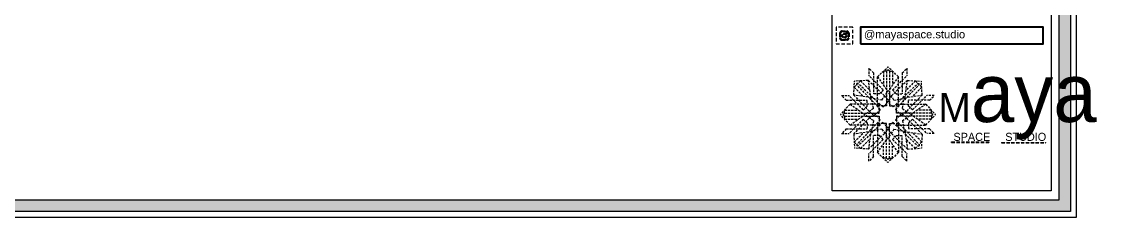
# Model space of a CAD drawing. Header units: millimetres. Extents: x 56222 to 3066687, y -650199 to -121287.
# Drawn here: x 131630.2 to 131804.2, y -184029.5 to -183998 of the extents above; entities that cross this region are included whole.
import ezdxf
from ezdxf import colors
from ezdxf.entities.mleader import LeaderData, LeaderLine
from ezdxf.math import Vec2, Vec3

# ---------------------------------------------------------------- set-up
doc = ezdxf.new("R2010")
doc.units = ezdxf.units.MM
doc.header["$MEASUREMENT"] = 0
doc.linetypes.add('CENTER', pattern=[2, 1.25, -0.25, 0.25, -0.25])
doc.linetypes.add('DASHEDX2', pattern=[1.5, 1, -0.5])
for name, color, linetype, lineweight in [('Dimension', 10, 'DASHEDX2', 20), ('GROUND FLOOR  ( HATCH )', 251, 'Continuous', 9), ('Text', 7, 'Continuous', 15)]:
    doc.layers.add(name, color=color, linetype=linetype, lineweight=lineweight)
doc.styles.get("Standard").update_dxf_attribs({"font": 'arial.ttf', "height": 6})
doc.styles.add('style4', font='ARIALN.TTF')

# ---------------------------------------------------------------- blocks, each defined once
blk = doc.blocks.new('FSFSF')
at = {"color": 42, "lineweight": 5, "true_color": 0xe0ac11}
for p, q in [((28600.03, 143.51), (28600.03, 140.16)), ((28602.15, 141.41), (28600.03, 143.51)), ((28602.15, 141.41), (28602.15, 131.95)), ((28603.86, 139.69), (28608.58, 144.08)), ((28607.9, 142.22), (28606.58, 142.22)), ((28606.58, 142.22), (28606.58, 135.84)), ((28607.9, 142.22), (28608.58, 142.85)), ((28607.9, 142.22), (28607.9, 126.58)), ((28613.31, 139.69), (28608.58, 144.08)), ((28609.27, 142.22), (28608.59, 142.85)), ((28609.27, 142.22), (28609.27, 126.58)), ((28609.27, 142.22), (28610.59, 142.22)), ((28610.59, 142.22), (28610.59, 135.84)), ((28615.02, 141.41), (28617.14, 143.51)), ((28615.02, 141.41), (28615.02, 131.95)), ((28617.14, 143.51), (28617.14, 140.16)), ((28593.19, 131.45), (28593.54, 137.71)), ((28599.8, 138.06), (28593.54, 137.71)), ((28595.12, 136.69), (28594.53, 136.69)), ((28594.56, 136.12), (28594.56, 136.71)), ((28596.24, 137.86), (28595.12, 136.69)), ((28606.27, 126.08), (28595.12, 136.69)), ((28596.24, 137.86), (28600.47, 133.65)), ((28601.03, 130), (28599.8, 138.06)), ((28599.8, 138.05), (28608.58, 129.56)), ((28606.47, 133.76), (28600.03, 140.16)), ((28603.86, 126.58), (28603.86, 139.69)), ((28603.86, 139.69), (28608.58, 133.02)), ((28613.31, 139.69), (28608.59, 133.02)), ((28617.37, 138.05), (28608.59, 129.56)), ((28610.7, 133.76), (28617.14, 140.16)), ((28610.9, 126.08), (28622.05, 136.69)), ((28613.31, 126.58), (28613.31, 139.69)), ((28616.14, 130), (28617.37, 138.06)), ((28620.93, 137.86), (28616.7, 133.65)), ((28617.37, 138.06), (28623.63, 137.71)), ((28620.93, 137.86), (28622.05, 136.69)), ((28622.05, 136.69), (28622.64, 136.69)), ((28622.62, 136.12), (28622.62, 136.71)), ((28624, 131.45), (28623.65, 137.71)), ((28593.19, 131.45), (28601.69, 122.67)), ((28601.25, 130.22), (28593.19, 131.45)), ((28593.39, 135), (28594.56, 136.12)), ((28593.39, 135), (28597.6, 130.78)), ((28605.17, 124.98), (28594.56, 136.12)), ((28604.75, 131.95), (28602.15, 131.95)), ((28606.47, 133.76), (28604.75, 131.95)), ((28605.86, 129.18), (28608.58, 133.02)), ((28611.31, 129.18), (28608.59, 133.02)), ((28610.7, 133.76), (28612.42, 131.95)), ((28612.02, 124.98), (28622.62, 136.12)), ((28612.42, 131.95), (28615.02, 131.95)), ((28623.99, 131.45), (28615.5, 122.67)), ((28615.94, 130.22), (28624, 131.45)), ((28623.8, 135), (28619.59, 130.78)), ((28623.8, 135), (28622.62, 136.12)), ((28591.56, 127.39), (28587.17, 122.66)), ((28587.73, 131.22), (28591.08, 131.22)), ((28589.84, 129.1), (28587.73, 131.22)), ((28589.84, 129.1), (28599.29, 129.1)), ((28597.49, 124.78), (28591.08, 131.22)), ((28604.66, 127.39), (28591.56, 127.39)), ((28591.56, 127.39), (28598.23, 122.67)), ((28597.49, 124.78), (28599.29, 126.5)), ((28599.29, 126.5), (28599.29, 129.1)), ((28605.86, 129.18), (28601.03, 130)), ((28602.07, 125.39), (28601.25, 130.22)), ((28603.68, 126.54), (28603.68, 127.39)), ((28604.66, 126.54), (28603.68, 126.54)), ((28604.71, 127.57), (28603.86, 127.57)), ((28607.9, 126.58), (28603.86, 126.58)), ((28604.66, 123.35), (28604.66, 127.39)), ((28604.7, 126.58), (28604.71, 127.57)), ((28606.27, 126.08), (28608.58, 128.27)), ((28607.9, 128.92), (28608.58, 129.56)), ((28607.9, 128.92), (28608.58, 128.27)), ((28609.27, 128.92), (28608.59, 129.56)), ((28609.27, 128.92), (28608.59, 128.27)), ((28610.9, 126.08), (28608.59, 128.27)), ((28609.27, 126.58), (28613.31, 126.58)), ((28611.31, 129.18), (28616.14, 130)), ((28612.46, 126.58), (28612.46, 127.57)), ((28612.46, 127.57), (28613.31, 127.57)), ((28612.52, 123.35), (28612.52, 127.39)), ((28612.52, 127.39), (28625.63, 127.39)), ((28612.52, 126.54), (28613.51, 126.54)), ((28613.51, 126.54), (28613.51, 127.39)), ((28615.12, 125.39), (28615.94, 130.22)), ((28627.34, 129.1), (28617.89, 129.1)), ((28617.89, 126.5), (28617.89, 129.1)), ((28619.7, 124.78), (28617.89, 126.5)), ((28625.63, 127.39), (28618.96, 122.67)), ((28619.7, 124.78), (28626.1, 131.22)), ((28625.63, 127.39), (28630.02, 122.66)), ((28629.45, 131.22), (28626.1, 131.22)), ((28627.34, 129.1), (28629.45, 131.22)), ((28591.56, 117.94), (28587.17, 122.66)), ((28589.03, 123.35), (28588.4, 122.67)), ((28589.03, 121.98), (28588.4, 122.65)), ((28589.03, 123.35), (28589.03, 124.67)), ((28589.03, 124.67), (28595.4, 124.67)), ((28589.03, 123.35), (28604.66, 123.35)), ((28589.03, 121.98), (28604.66, 121.98)), ((28589.03, 121.98), (28589.03, 120.66)), ((28591.56, 117.94), (28598.23, 122.65)), ((28593.19, 113.88), (28601.69, 122.65)), ((28602.07, 125.39), (28598.23, 122.67)), ((28602.07, 119.94), (28598.23, 122.65)), ((28602.33, 123.35), (28601.69, 122.67)), ((28602.33, 121.98), (28601.69, 122.65)), ((28602.33, 123.35), (28602.97, 122.67)), ((28602.33, 121.98), (28602.97, 122.65)), ((28605.17, 124.98), (28602.97, 122.67)), ((28605.17, 120.35), (28602.97, 122.65)), ((28604.66, 121.98), (28604.66, 117.94)), ((28612.02, 124.98), (28614.21, 122.67)), ((28612.02, 120.35), (28614.21, 122.65)), ((28628.16, 123.35), (28612.52, 123.35)), ((28612.52, 121.98), (28612.52, 117.94)), ((28628.16, 121.98), (28612.52, 121.98)), ((28614.85, 123.35), (28614.21, 122.67)), ((28614.85, 121.98), (28614.21, 122.65)), ((28614.85, 123.35), (28615.5, 122.67)), ((28614.85, 121.98), (28615.5, 122.65)), ((28615.12, 125.39), (28618.96, 122.67)), ((28615.12, 119.94), (28618.96, 122.65)), ((28623.99, 113.88), (28615.5, 122.65)), ((28625.63, 117.94), (28618.96, 122.65)), ((28628.16, 124.67), (28621.78, 124.67)), ((28625.63, 117.94), (28630.02, 122.66)), ((28628.16, 123.35), (28628.16, 124.67)), ((28628.16, 123.35), (28628.78, 122.67)), ((28628.16, 121.98), (28628.78, 122.65)), ((28628.16, 121.98), (28628.16, 120.66)), ((28589.03, 120.66), (28595.4, 120.66)), ((28597.49, 120.54), (28591.08, 114.11)), ((28604.66, 117.94), (28591.56, 117.94)), ((28605.17, 120.35), (28594.56, 109.2)), ((28606.27, 119.15), (28595.12, 108.54)), ((28597.49, 120.54), (28599.29, 118.83)), ((28599.29, 118.83), (28599.29, 116.23)), ((28602.07, 119.94), (28601.25, 115.1)), ((28604.66, 118.78), (28603.68, 118.78)), ((28603.68, 118.78), (28603.68, 117.94)), ((28607.9, 118.65), (28603.86, 118.65)), ((28603.86, 118.65), (28603.86, 105.54)), ((28604.71, 117.66), (28603.86, 117.66)), ((28604.7, 118.65), (28604.71, 117.66)), ((28606.27, 119.15), (28608.58, 116.96)), ((28607.9, 103.01), (28607.9, 118.65)), ((28607.9, 116.31), (28608.58, 116.96)), ((28610.9, 119.15), (28608.59, 116.96)), ((28609.27, 116.31), (28608.59, 116.96)), ((28609.27, 118.65), (28613.31, 118.65)), ((28609.27, 103.01), (28609.27, 118.65)), ((28610.9, 119.15), (28622.05, 108.54)), ((28612.02, 120.35), (28622.62, 109.2)), ((28612.46, 118.65), (28612.46, 117.66)), ((28612.46, 117.66), (28613.31, 117.66)), ((28612.52, 118.78), (28613.51, 118.78)), ((28612.52, 117.94), (28625.63, 117.94)), ((28613.31, 118.65), (28613.31, 105.54)), ((28613.51, 118.78), (28613.51, 117.94)), ((28615.12, 119.94), (28615.94, 115.1)), ((28619.7, 120.54), (28617.89, 118.83)), ((28617.89, 118.83), (28617.89, 116.23)), ((28619.7, 120.54), (28626.1, 114.11)), ((28628.16, 120.66), (28621.78, 120.66)), ((28589.84, 116.23), (28587.73, 114.11)), ((28587.73, 114.11), (28591.08, 114.11)), ((28589.84, 116.23), (28599.29, 116.23)), ((28601.25, 115.1), (28593.19, 113.87)), ((28593.19, 113.87), (28593.54, 107.62)), ((28593.39, 110.32), (28597.6, 114.55)), ((28599.8, 107.17), (28608.58, 115.67)), ((28601.03, 115.23), (28599.8, 107.17)), ((28605.86, 116.05), (28601.03, 115.23)), ((28602.15, 103.82), (28602.15, 113.27)), ((28604.75, 113.27), (28602.15, 113.27)), ((28603.86, 105.54), (28608.58, 112.21)), ((28606.47, 111.47), (28604.75, 113.27)), ((28605.86, 116.05), (28608.58, 112.21)), ((28607.9, 116.31), (28608.58, 115.67)), ((28609.27, 116.31), (28608.59, 115.67)), ((28611.31, 116.05), (28608.59, 112.21)), ((28617.37, 107.17), (28608.59, 115.67)), ((28613.31, 105.54), (28608.59, 112.21)), ((28610.7, 111.47), (28612.42, 113.27)), ((28611.31, 116.05), (28616.14, 115.23)), ((28612.42, 113.27), (28615.02, 113.27)), ((28615.02, 103.82), (28615.02, 113.27)), ((28615.94, 115.1), (28624, 113.87)), ((28616.14, 115.23), (28617.37, 107.17)), ((28627.34, 116.23), (28617.89, 116.23)), ((28623.8, 110.32), (28619.59, 114.55)), ((28624, 113.87), (28623.65, 107.62)), ((28629.45, 114.11), (28626.1, 114.11)), ((28627.34, 116.23), (28629.45, 114.11)), ((28593.39, 110.32), (28594.56, 109.2)), ((28599.8, 107.17), (28593.54, 107.52)), ((28595.12, 108.54), (28594.53, 108.54)), ((28594.56, 109.2), (28594.56, 108.61)), ((28596.24, 107.37), (28595.12, 108.54)), ((28596.24, 107.37), (28600.47, 111.58)), ((28606.47, 111.47), (28600.03, 105.07)), ((28606.58, 103.01), (28606.58, 109.38)), ((28610.59, 103.01), (28610.59, 109.38)), ((28610.7, 111.47), (28617.14, 105.07)), ((28620.93, 107.37), (28616.7, 111.58)), ((28617.37, 107.17), (28623.63, 107.52)), ((28620.93, 107.37), (28622.05, 108.54)), ((28622.05, 108.54), (28622.64, 108.54)), ((28623.8, 110.32), (28622.62, 109.2)), ((28622.62, 109.2), (28622.62, 108.61)), ((28600.03, 101.71), (28600.03, 105.07)), ((28602.15, 103.82), (28600.03, 101.71)), ((28603.86, 105.54), (28608.58, 101.15)), ((28607.9, 103.01), (28606.58, 103.01)), ((28607.9, 103.01), (28608.58, 102.38)), ((28613.31, 105.54), (28608.58, 101.15)), ((28609.27, 103.01), (28608.59, 102.38)), ((28609.27, 103.01), (28610.59, 103.01)), ((28615.02, 103.82), (28617.14, 101.71)), ((28617.14, 101.71), (28617.14, 105.07))]:
    blk.add_line(p, q, dxfattribs=at)
blk = doc.blocks.new('hgwg')
at = {"layer": 'Dimension', "true_color": 0xd39e00}
h = blk.add_hatch(color=42, dxfattribs=at)
h.dxf.hatch_style = 1
h.paths.add_polyline_path([(27505.71, 45.05), (27494.27, 45.05), (27494.27, 44.9), (27505.71, 44.9)])
h = blk.add_hatch(color=42, dxfattribs=at)
h.dxf.hatch_style = 1
h.paths.add_polyline_path([(27523.3, 44.9), (27509.68, 44.9), (27509.68, 44.75), (27523.3, 44.75)])
at = {"layer": 'Dimension', "color": 42, "true_color": 0xd39e00}
for p, q in [((27494.27, 45.05), (27505.71, 45.05)), ((27494.27, 44.9), (27494.27, 45.05)), ((27494.27, 44.9), (27505.71, 44.9)), ((27505.71, 45.05), (27505.71, 44.9)), ((27509.68, 44.9), (27523.3, 44.9)), ((27509.68, 44.9), (27509.68, 44.75)), ((27509.68, 44.75), (27523.3, 44.75)), ((27523.3, 44.75), (27523.3, 44.9))]:
    blk.add_line(p, q, dxfattribs=at)
at = {"layer": 'Dimension', "color": 42, "true_color": 0xd39e00, "attachment_point": 1}
for s, width, insert, char_height in [('{\\fCinzel|b0|i0|c0|p2;\\H1.5x;M\\fAmsterdam One|b0|i0|c0|p2;\\H2x;aya}', 85.3277, (27490.17, 69.17), 6), ('{\\fCinzel|b0|i0|c0|p0;SPACE     STUDIO}', 66.129, (27494.83, 47.86), 2.5)]:
    blk.add_mtext_dynamic_manual_height_columns(s, width=width, gutter_width=30, heights=[0], dxfattribs=dict(at, insert=insert, char_height=char_height))
blk = doc.blocks.new('ASGERG')
at = {"layer": 'Dimension', "true_color": 0x000000}
h = blk.add_hatch(color=18, dxfattribs=at)
h.dxf.hatch_style = 1
h.paths.add_polyline_path([(0.99, 1.7, 0.353872), (1.69, 1.03), (2.96, 1.03, 0.353872), (3.66, 1.7), (3.66, 2.99, 0.353872), (2.96, 3.67), (1.69, 3.67, 0.353872), (0.99, 2.99)])
h.paths.add_polyline_path([(1.27, 2.97, -0.353872), (1.72, 3.4), (2.94, 3.4, -0.353872), (3.38, 2.97), (3.38, 1.72, -0.353872), (2.94, 1.3), (1.72, 1.3, -0.353872), (1.27, 1.72)], flags=16)
h.paths.add_polyline_path([(3.02, 2.35, -1), (1.64, 2.35, -1)], flags=0)
h.paths.add_polyline_path([(2.74, 2.35, -1), (1.92, 2.35, -1)], flags=0)
h.paths.add_polyline_path([(2.86, 3.02, -1), (3.19, 3.02, -1)], flags=0)
h.paths.add_polyline_path([(1.64, 2.35, 1), (3.02, 2.35, 1)], flags=0)
h = blk.add_hatch(color=18, dxfattribs=at)
h.dxf.hatch_style = 1
h.paths.add_polyline_path([(1.64, 2.35, 1), (3.02, 2.35, 1)])
h.paths.add_polyline_path([(2.74, 2.35, -1), (1.92, 2.35, -1)], flags=16)
h = blk.add_hatch(color=18, dxfattribs=at)
h.dxf.hatch_style = 1
h.paths.add_polyline_path([(3.19, 3.02, 1), (2.86, 3.02, 1)])
for p, q in [((1.69, 3.67), (2.96, 3.67)), ((2.94, 3.4), (1.72, 3.4)), ((0.99, 2.99), (0.99, 1.7)), ((1.27, 2.97), (1.27, 1.72)), ((1.69, 1.03), (2.96, 1.03)), ((2.94, 1.3), (1.72, 1.3)), ((3.38, 2.97), (3.38, 1.72)), ((3.66, 2.99), (3.66, 1.7))]:
    blk.add_line(p, q)
blk.add_lwpolyline([(0, 0), (4.68, 0), (4.68, 4.68), (0, 4.68)], close=True)
for centre, radius in [((2.33, 2.35), 0.694), ((3.02, 3.02), 0.168), ((2.33, 2.35), 0.414)]:
    blk.add_circle(centre, radius)
for centre, radius, start, end in [((1.76, 2.89), 0.778, 94.8631, 172.8127), ((1.76, 2.91), 0.491, 94.8631, 172.8127), ((2.9, 2.91), 0.491, 7.1873, 85.1369), ((2.89, 2.89), 0.778, 7.1873, 85.1369), ((1.76, 1.8), 0.778, 187.1873, 265.1369), ((1.76, 1.78), 0.491, 187.1873, 265.1369), ((2.9, 1.78), 0.491, 274.8631, 352.8127), ((2.89, 1.8), 0.778, 274.8631, 352.8127)]:
    blk.add_arc(centre, radius, start, end)

msp = doc.modelspace()

# ---------------------------------------------------------------- hatches: boundary and pattern name
at = {"layer": 'Dimension', "linetype": 'Continuous', "true_color": 0xd39e00}
h = msp.add_hatch(color=42, dxfattribs=at)
h.paths.add_polyline_path([(131536.5, -183843.74), (131536.5, -184028.57), (131799.1, -184028.57), (131799.1, -183843.74)])
h.paths.add_polyline_path([(131538.34, -183845.58), (131797.25, -183845.58), (131797.25, -184026.73), (131538.34, -184026.73)], flags=16)
at = {"layer": 'GROUND FLOOR  ( HATCH )', "linetype": 'CENTER', "lineweight": 15}
h = msp.add_hatch(dxfattribs=at)
h.set_pattern_fill('ANSI31', color=6, scale=12, angle=90, style=0)
h.paths.add_polyline_path([(131974.24, -183868.01), (131825.74, -183868.01), (131825.74, -183873.01), (131974.24, -183873.01)])
h.paths.add_polyline_path([(131740.38, -183878.53), (131752.51, -183878.53), (131752.51, -183867.23), (131740.38, -183867.23)], flags=9)
h.paths.add_polyline_path([(131740.45, -183894.02), (131754.94, -183894.02), (131754.94, -183882.77), (131740.45, -183882.77)], flags=9)
h.paths.add_polyline_path([(131740.45, -183926.16), (131758.7, -183926.16), (131758.7, -183919.91), (131740.45, -183919.91)], flags=9)
h.paths.add_polyline_path([(131740.45, -183915.12), (131750.96, -183915.12), (131750.96, -183908.88), (131740.45, -183908.88)], flags=9)
h.paths.add_polyline_path([(131740.45, -183910), (131754.94, -183910), (131754.94, -183898.75), (131740.45, -183898.75)], flags=9)
h.paths.add_polyline_path([(131740.57, -183935.58), (131757.99, -183935.58), (131757.99, -183924.33), (131740.57, -183924.33)], flags=9)
h.paths.add_polyline_path([(131765.34, -183863.11), (131791.03, -183863.11), (131791.03, -183859.93), (131765.34, -183859.93)], flags=9)
h.paths.add_polyline_path([(131771.13, -183899.39), (131784.12, -183899.39), (131784.12, -183896.37), (131771.13, -183896.37)], flags=9)
h.paths.add_polyline_path([(131768.86, -183914.63), (131786.39, -183914.63), (131786.39, -183911.56), (131768.86, -183911.56)], flags=9)
h.paths.add_polyline_path([(131762.63, -183859.83), (131793.72, -183859.83), (131793.72, -183856.65), (131762.63, -183856.65)], flags=9)
h.paths.add_polyline_path([(131781.15, -183967.17), (131793.49, -183967.17), (131793.49, -183964.84), (131781.15, -183964.84)], flags=9)
h.paths.add_polyline_path([(131778.65, -183926.03), (131790.16, -183926.03), (131790.16, -183923.73), (131778.65, -183923.73)], flags=9)
h.paths.add_polyline_path([(131763.28, -183935.7), (131772.11, -183935.7), (131772.11, -183933.37), (131763.28, -183933.37)], flags=9)
h.paths.add_polyline_path([(131763.75, -183926), (131770.69, -183926), (131770.69, -183923.74), (131763.75, -183923.74)], flags=9)
h.paths.add_polyline_path([(131761.46, -183909.46), (131782.54, -183909.46), (131782.54, -183906.28), (131761.46, -183906.28)], flags=9)
h.paths.add_polyline_path([(131765.43, -184001.4), (131782.37, -184001.4), (131782.37, -183998.75), (131765.43, -183998.75)], flags=9)
h.paths.add_polyline_path([(131765.1, -183997.68), (131778.77, -183997.68), (131778.77, -183995.03), (131765.1, -183995.03)], flags=9)
h.paths.add_polyline_path([(131765.41, -183993.47), (131790.53, -183993.47), (131790.53, -183990.82), (131765.41, -183990.82)], flags=9)
h.paths.add_polyline_path([(131765.63, -183989.82), (131785.13, -183989.82), (131785.13, -183987.17), (131765.63, -183987.17)], flags=9)
h.paths.add_polyline_path([(131760.96, -183891.97), (131783.79, -183891.97), (131783.79, -183888.79), (131760.96, -183888.79)], flags=9)
h.paths.add_polyline_path([(131761.46, -183886.11), (131792.05, -183886.11), (131792.05, -183878.02), (131761.46, -183878.02)], flags=9)
h.paths.add_polyline_path([(131761.46, -183877.34), (131794.44, -183877.34), (131794.44, -183875), (131761.46, -183875)], flags=9)
h.paths.add_polyline_path([(131761.46, -183874.32), (131787.11, -183874.32), (131787.11, -183871.97), (131761.46, -183871.97)], flags=9)
h.paths.add_polyline_path([(131761.65, -183869.66), (131770.26, -183869.66), (131770.26, -183867.32), (131761.65, -183867.32)], flags=9)
h.paths.add_polyline_path([(131790.5, -183954.75), (131792.92, -183954.75), (131792.92, -183952.56), (131790.5, -183952.56)], flags=9)
h.paths.add_polyline_path([(131786.05, -183954.43), (131788.48, -183954.43), (131788.48, -183952.84), (131786.05, -183952.84)], flags=9)
h.paths.add_polyline_path([(131781.7, -183954.43), (131784.13, -183954.43), (131784.13, -183952.84), (131781.7, -183952.84)], flags=9)
h.paths.add_polyline_path([(131761.59, -183954.97), (131776.73, -183954.97), (131776.73, -183952.64), (131761.59, -183952.64)], flags=9)
h.paths.add_polyline_path([(131782.86, -183959.49), (131791.79, -183959.49), (131791.79, -183956.4), (131782.86, -183956.4)], flags=9)
h.paths.add_polyline_path([(131761.59, -183959.45), (131778.95, -183959.45), (131778.95, -183957.12), (131761.59, -183957.12)], flags=9)
h.paths.add_polyline_path([(131784.23, -183963.66), (131790.35, -183963.66), (131790.35, -183960.56), (131784.23, -183960.56)], flags=9)
h.paths.add_polyline_path([(131761.6, -183967.13), (131774.26, -183967.13), (131774.26, -183964.87), (131761.6, -183964.87)], flags=9)
h.paths.add_polyline_path([(131783.21, -183971.74), (131791.43, -183971.74), (131791.43, -183969.48), (131783.21, -183969.48)], flags=9)
h.paths.add_polyline_path([(131761.59, -183971.58), (131776.61, -183971.58), (131776.61, -183969.25), (131761.59, -183969.25)], flags=9)
h.paths.add_polyline_path([(131761.22, -183963.3), (131769.48, -183963.3), (131769.48, -183960.97), (131761.22, -183960.97)], flags=9)
h.paths.add_polyline_path([(131762.62, -183947.82), (131794.38, -183947.82), (131794.38, -183943.9), (131762.62, -183943.9)], flags=9)
h.paths.add_polyline_path([(131765.86, -183850.99), (131791.7, -183850.99), (131791.7, -183847.82), (131765.86, -183847.82)], flags=9)
h.paths.add_polyline_path([(131568.11, -184008.66), (131630.74, -184008.66), (131630.74, -183998.17), (131568.11, -183998.17)], flags=9)

# ---------------------------------------------------------------- linework, layer by layer
at = {"color": 18, "true_color": 0x000000}
msp.add_lwpolyline([(131765.29, -184001.59), (131794.71, -184001.59), (131794.71, -183998.9), (131765.29, -183998.9)], close=True, dxfattribs=at)
at = {"layer": 'Dimension', "color": 42, "linetype": 'Continuous', "true_color": 0xd39e00}
for points in [[(131535.58, -183842.81), (131800.02, -183842.81), (131800.02, -184029.49), (131535.58, -184029.49)], [(131536.5, -183843.74), (131799.1, -183843.74), (131799.1, -184028.57), (131536.5, -184028.57)], [(131538.34, -183845.58), (131797.25, -183845.58), (131797.25, -184026.73), (131538.34, -184026.73)]]:
    msp.add_lwpolyline(points, close=True, dxfattribs=at)
at = {"layer": 'Dimension', "color": 42, "linetype": 'ByBlock', "true_color": 0xd39e00}
msp.add_lwpolyline([(131760.72, -184025.21), (131760.72, -183847.1), (131796.01, -183847.1), (131796.01, -184025.21)], close=True, dxfattribs=at)

# ---------------------------------------------------------------- block references
at = {"layer": 'Dimension', "color": 42, "true_color": 0xd39e00}
for name, p, xscale, yscale, zscale in [('ASGERG', (131761.36, -184001.59), 0.5748838624526295, 0.5748838624526295, 0.5748838624526295), ('FSFSF', (121537.79, -184056.82), 0.3576520687856156, 0.3576520687856156, 0.3576520687856156), ('hgwg', (117429.71, -184040.86), 0.5219364154110389, 0.5219364154110389, 0.5219364154110389)]:
    msp.add_blockref(name, p, dxfattribs=dict(at, xscale=xscale, yscale=yscale, zscale=zscale))

# ---------------------------------------------------------------- texts
at = {"color": 18, "true_color": 0x000000, "insert": (131765.85, -183999.38), "char_height": 1.2854, "attachment_point": 1}
msp.add_mtext_dynamic_manual_height_columns('@mayaspace.studio', width=5.3853, gutter_width=4.5, heights=[0], dxfattribs=at)

# ---------------------------------------------------------------- leaders
at = {"layer": 'Text', "color": 1, "lineweight": 0, "ltscale": 20}
ml = msp.add_multileader_mtext('Standard', dxfattribs=at)
ml.set_content('metal leg_\\Pgolden finish', color=1, style='style4')
ml.set_leader_properties()
ml.build(insert=Vec2(0, 0))
ml.multileader.update_dxf_attribs({"dogleg_length": 2.02, "arrow_head_size": 2})
ctx = ml.context
ctx.base_point, ctx.char_height, ctx.arrow_head_size, ctx.landing_gap_size, ctx.plane_origin = Vec3(131739.82, -183984.24), 3, 2, 0.4, Vec3(131673.99, -183984.24)
notes = []
notes.append((ctx, [(0, (1, 1, 0), (131737.8, -183984.24), (1, 0), 2.02, [(0, [(131604, -183984.43)], 0, [])])]))
ctx.mtext.insert = Vec3(131740.22, -183982.3)
for ctx, leaders in notes:
    for number, flags, end, landing, length, lines in leaders:
        leader = LeaderData()
        leader.index, (leader.has_last_leader_line, leader.has_dogleg_vector, leader.attachment_direction) = number, flags
        leader.last_leader_point, leader.dogleg_vector, leader.dogleg_length = Vec3(end), Vec3(landing), length
        for number, points, colour, breaks in lines:
            line = LeaderLine()
            line.index, line.vertices, line.color, line.breaks = number, Vec3.list(points), colors.encode_raw_color(colour), breaks
            leader.lines.append(line)
        ctx.leaders.append(leader)

doc.saveas('drawing.dxf')
